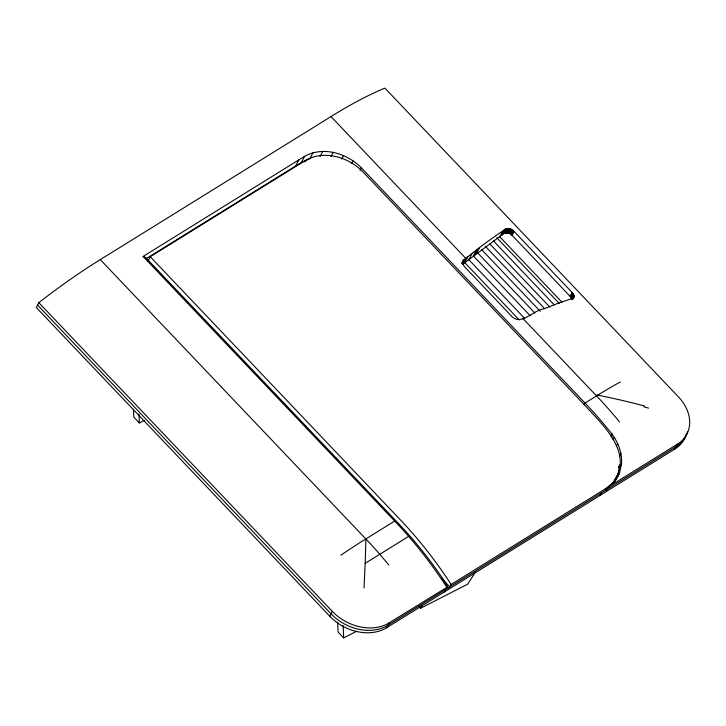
<?xml version="1.0" encoding="UTF-8"?>
<svg xmlns="http://www.w3.org/2000/svg" width="726" height="726" viewBox="0 0 726 726"><rect width="100%" height="100%" fill="white"/><g stroke="black" fill="none" stroke-linecap="round" stroke-linejoin="round"><path stroke-width="1.09" d="M686.279 434.084A42.099 32.017 27.5 0 1 674.971 448.958L386.577 627.763A42.099 32.017 27.5 0 1 329.785 616.238L36.3 307.515L38.823 302.669A275.154 73.535 -43.6 0 1 100.288 259.627L365.831 538.946A549.763 126.206 -78.5 0 1 365.169 563.331L364.035 587.969M572.787 299.112L574.012 296.253L572.451 292.832L513.754 231.086C510.932 228.055 505.813 227.292 502.955 230.913A277.804 57.517 -48.2 0 0 482.944 244.98L463.887 259.799L462.208 262.603M611.546 437.315L612.063 434.175L607.98 429.075A275.154 162.869 58.2 0 0 585.002 403.057L361.394 167.842C347.119 153.313 323.27 145.962 304.602 156.317L143.104 256.45L394.672 521.068A275.163 162.869 58.2 0 1 446.78 587.153L448.278 587.869L444.212 580.809A268.956 159.194 58.2 0 0 397.086 522.012L145.536 257.403L143.104 256.45M614.568 482.01L617.69 476.574L619.224 468.197L621.547 463.723C622.2 453.042 618.334 442.688 612.063 434.175L610.657 435.618M147.977 261.042L150.228 256.705L305.955 160.156C324.622 149.801 348.471 157.152 362.746 171.681L583.568 403.955C601.908 424.238 634.197 452.225 613.652 481.991M621.547 463.723L619.46 473.17L617.69 476.574M510.868 229.126L509.498 233.445L511.222 229.28M573.976 295.709L571.752 299.148L570.445 296.689L511.748 234.943L509.135 233.282L510.523 228.971M508.772 233.164L510.169 228.844M462.571 264.373L503.672 233.636L505.477 232.892L508.4 233.046L509.815 228.717M508.028 232.964L509.47 228.636M507.655 232.883L509.126 228.545M507.283 232.846L508.79 228.499M506.911 232.801L508.454 228.445M506.539 232.81L508.127 228.436M506.176 232.81L507.81 228.418M505.831 232.855L507.51 228.445M463.115 260.87L462.798 263.529L464.15 266.27L512.229 316.863C521.867 325.638 533.755 309.811 543.738 308.931A277.804 90.242 -38.8 0 1 568.413 299.774L572.424 298.504L573.83 297.215M505.477 232.892L507.211 228.472M505.151 232.982L507.02 228.518M504.824 233.064L506.821 228.563M504.516 233.191L506.666 228.599M504.216 233.318L506.421 228.708M469.232 259.055L472.29 253.111M462.153 263.692L464.404 259.363M463.025 263.502L465.729 258.302L331.002 116.587L100.288 259.627M295.682 165.964L298.84 159.901M146.189 258.647L301.453 162.388L304.602 156.317M305.056 161.889L305.955 160.156M313.024 152.696L309.866 158.758L301.453 162.388M320.066 156.517L322.771 151.317M330.929 156.625L333.189 152.288M341.755 159.003L343.561 155.536M351.829 163.441L353.181 160.845M360.042 170.438L361.394 167.842M461.972 263.211L463.451 260.298M462.081 263.266L463.887 259.799M475.385 254.281L478.488 248.328M476.428 253.483L479.523 247.548M501.838 235.097L504.57 229.861M502.755 234.371L505.369 229.343M503.672 233.636L506.176 228.817M509.852 233.6L511.903 229.661M510.197 233.79L512.238 229.87M510.532 233.99L512.565 230.088M510.85 234.208L512.874 230.333M511.168 234.434L513.182 230.569M511.458 234.689L513.473 230.832M511.748 234.943L513.754 231.086M512.075 235.278L514.081 231.431M329.785 616.238L332.308 611.392L38.823 302.669M386.577 627.763L389.1 622.917L447.688 586.826M570.119 296.344L572.124 292.487M570.445 296.689L572.451 292.832M570.672 296.979L572.687 293.113M570.899 297.27L572.914 293.404M571.09 297.569L573.104 293.694M571.271 297.878L573.304 293.985M571.416 298.195L573.458 294.275M571.562 298.513L573.613 294.565M444.258 591.999L446.78 587.153M618.017 474.06L613.479 482.037L606.836 487.917L451.109 584.466L449.848 586.898L441.662 578.295M584.103 404.79L585.002 403.057L596.545 395.906A275.154 73.535 -43.6 0 1 620.258 382.012M611.056 436.117L612.063 434.175M616.265 446.336L617.762 443.468M619.505 456.409L620.993 453.55M599.985 495.45L601.246 493.027M606.836 487.917L605.575 490.34L608.833 487.527M607.018 489.451L608.279 487.019L614.922 481.147L619.46 473.17M618.715 467.299L620.104 464.622M612.091 484.714L613.479 482.037M674.971 448.958L677.494 444.112A42.099 32.017 27.5 0 0 678.383 396.832L384.898 88.109A275.154 73.535 -43.6 0 0 331.002 116.587M464.749 262.63L467.925 256.559M476.592 249.78L473.298 255.879L530.289 315.837M499.742 236.776L502.955 230.913M572.85 298.849L573.903 296.988M572.905 298.586L573.967 296.752M573.839 295.146L571.652 298.831L573.903 295.428M572.923 298.304L573.994 296.507M572.387 298.903L574.012 296.253M572.351 298.595L573.994 295.981M418.984 606.646L420.526 608.27L422.341 605.411M475.557 571.825L467.671 584.194L420.526 608.27M613.007 439.23L614.169 437.569M340.866 555.236A275.154 73.535 -43.6 0 1 365.831 538.946L394.672 521.068M365.169 563.331L408.638 536.387M608.279 487.019L677.494 444.112M133.43 409.246L133.747 417.087L139.338 422.968L144.374 420.39M337.672 622.137L338.071 632.01L343.661 637.891L356.756 631.212M643.853 406.832L648.581 408.103M508.4 233.046L509.135 233.282M499.506 236.522L561.924 302.179M496.775 237.72L559.147 303.332M493.471 240.923L554.392 305.002M489.751 243.872L549.827 307.071M485.286 246.232L544.564 308.586M481.71 249.717L540.289 311.327M477.136 252.321L534.935 313.115M468.125 258.955L524.353 318.106M522.747 318.287L596.545 395.906A275.154 162.86 58.2 0 1 619.514 421.924M464.586 262.458L519.253 319.966M150.228 256.705L398.991 518.391A275.154 162.869 58.2 0 1 451.109 584.466M37.561 305.092L331.047 613.815A42.099 32.017 27.5 0 0 387.838 625.34L676.233 446.535A42.099 32.017 27.5 0 0 687.54 431.652M388.8 564.964L379.798 554.265A275.154 162.869 58.2 0 0 365.831 538.946M618.924 465.965L619.224 468.197M343.162 625.576L343.661 637.891M138.975 414.001L139.338 422.968M389.1 622.917A42.099 32.017 27.5 0 1 332.308 611.392M597.017 394.98A548.511 334.323 1 0 1 644.452 405.952"/></g></svg>
